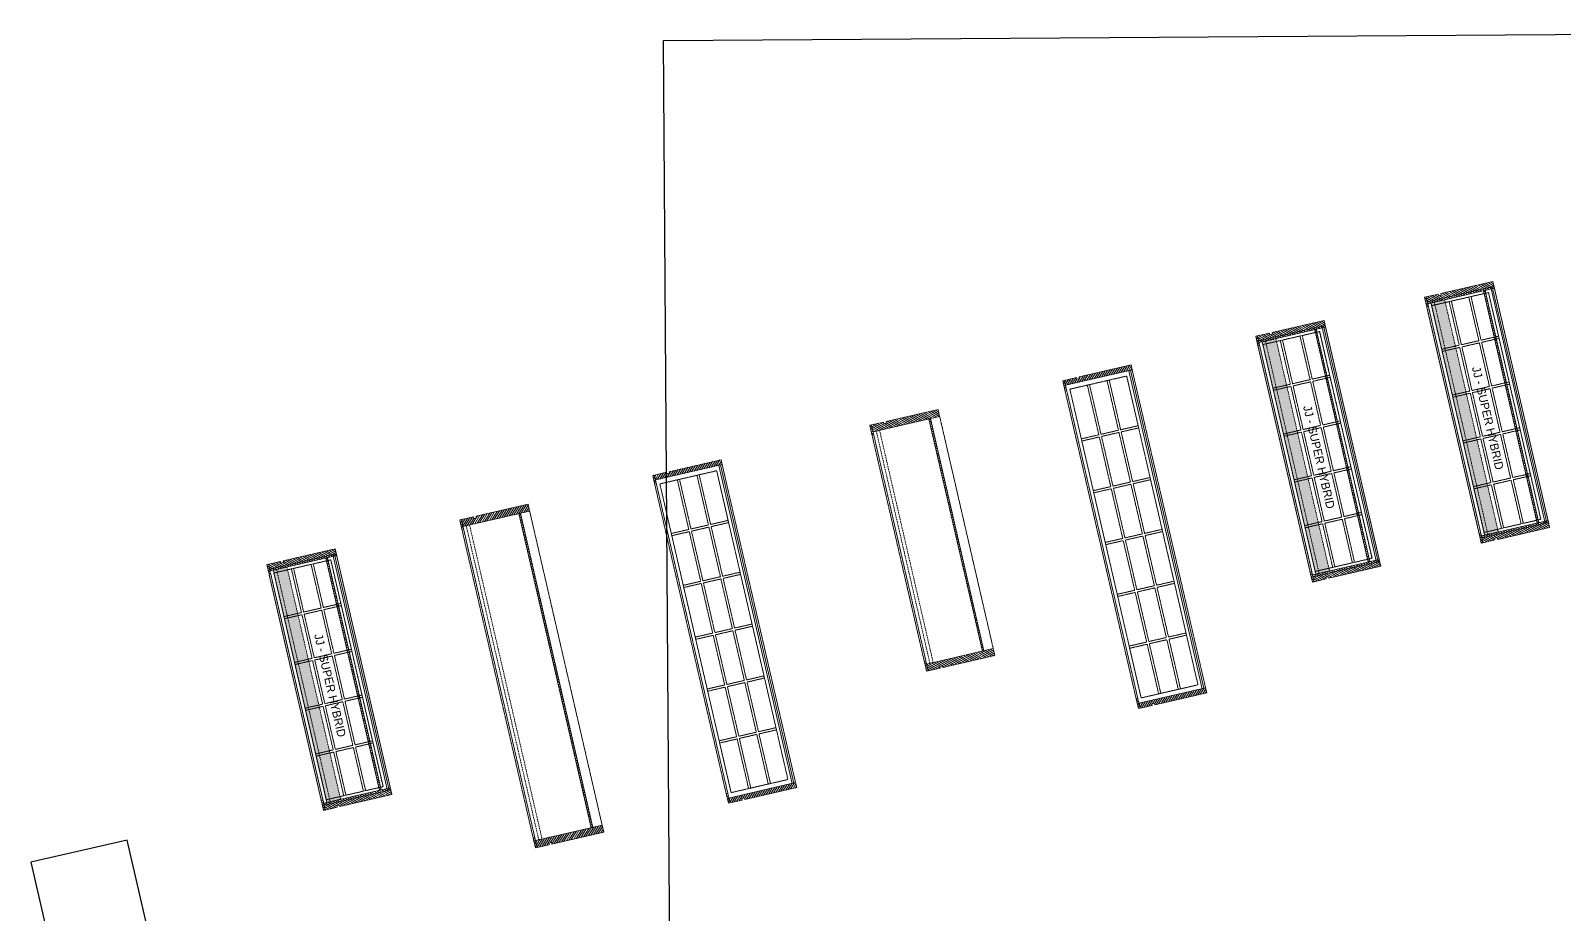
# Model space of a CAD drawing. Header units: metres. Extents: x -9377 to 790, y -6054 to 12194.
# Drawn here: x -9325 to -3855, y 9043 to 12194 of the extents above; entities that cross this region are included whole.
import ezdxf

# ---------------------------------------------------------------- set-up
doc = ezdxf.new("R2010")
doc.units = ezdxf.units.M
doc.linetypes.add('a_p6_plan_L18$0$HIDDEN', pattern=[0.375, 0.25, -0.125])
doc.linetypes.add('ACAD_ISO03W100', pattern=[30, 12, -18])
doc.layers.add('Fixtures', color=3, linetype='Continuous')
doc.layers.add('FloorPlan', color=1, linetype='Continuous')
for name, color, linetype, lineweight in [('I-LK FF&E', 1, 'Continuous', 9), ('LN-ELEVATION-1', 81, 'Continuous', 13), ('LN-ELEVATION-2', 103, 'Continuous', 20), ('LN-ELEVATION-3', 125, 'a_p6_plan_L18$0$HIDDEN', 18), ('LN-ELEVATION-4', 145, 'Continuous', 13), ('LN-HATCH', 251, 'Continuous', 0)]:
    doc.layers.add(name, color=color, linetype=linetype, lineweight=lineweight)
pattern_1 = [(45, (4210046.375, 1706870.74), (-4.4901280605, 4.4901280605), [])]
pattern_2 = [(45, (7858054.0837, 3504049.203), (-4.4901280605, 4.4901280605), [])]
pattern_3 = [(45, (4208834.247, 1706614.74), (-4.4901280605, 4.4901280605), [])]
pattern_4 = [(45, (4209134.247, 1706614.74), (-4.4901280605, 4.4901280605), [])]

# ---------------------------------------------------------------- blocks, each defined once
blk = doc.blocks.new('jj superhybrid 900')
h = blk.add_hatch(color=177)
h.dxf.hatch_style = 1
h.paths.add_polyline_path([(875.3, 74), (25.3, 74), (25.3, 24), (875.3, 24)])
at = {"layer": 'LN-HATCH', "ltscale": 0.5}
h = blk.add_hatch(dxfattribs=at)
h.set_pattern_fill('ANSI31', color=256, scale=50)
h.set_pattern_definition([(45, (912.128, 256), (-4.419417, 4.419417), [])])
h.paths.add_polyline_path([(0.3, 256), (0.3, 66), (6.3, 66), (6.3, 56), (0.3, 56), (0.3, 12), (25.3, 12), (25.3, 256)])
h = blk.add_hatch(dxfattribs=at)
h.set_pattern_fill('ANSI31', color=256, scale=2)
h.set_pattern_definition(pattern_1)
h.paths.add_polyline_path([(875.3, 216), (25.3, 216), (25.3, 222), (875.3, 222)])
h = blk.add_hatch(dxfattribs=at)
h.set_pattern_fill('ANSI31', color=256, scale=2)
h.set_pattern_definition([(45, (4209746.375, 1706870.74), (-4.4901280605, 4.4901280605), [])])
h.paths.add_polyline_path([(900.3, 256), (900.3, 66), (894.3, 66), (894.3, 56), (900.3, 56), (900.3, 12), (875.3, 12), (875.3, 256)])
h = blk.add_hatch(dxfattribs=at)
h.set_pattern_fill('ANSI31', color=256, scale=2)
h.set_pattern_definition(pattern_1)
h.paths.add_polyline_path([(35.3, 12), (35.3, 6), (0.3, 6), (0.3, 12)])
h = blk.add_hatch(dxfattribs=at)
h.set_pattern_fill('ANSI31', color=256, scale=2, angle=180)
h.set_pattern_definition([(225, (-7614274.719, -3007784.385), (4.4901280605, -4.4901280605), [])])
h.paths.add_polyline_path([(865.3, 12), (865.3, 6), (900.3, 6), (900.3, 12)])
at = {"layer": 'LN-ELEVATION-1', "ltscale": 0.5}
for points in [[(0.3, 256), (0.3, 66), (6.3, 66), (6.3, 56), (0.3, 56), (0.3, 12), (18.3, 12), (18.3, 256)], [(0.3, 256), (0.3, 66), (6.3, 66), (6.3, 56), (0.3, 56), (0.3, 12), (25.3, 12), (25.3, 256)], [(18.3, 244), (882.3, 244), (882.3, 250), (18.3, 250)], [(875.3, 216), (25.3, 216), (25.3, 222), (875.3, 222)], [(900.3, 256), (900.3, 66), (894.3, 66), (894.3, 56), (900.3, 56), (900.3, 12), (875.3, 12), (875.3, 256)], [(900.3, 256), (900.3, 66), (894.3, 66), (894.3, 56), (900.3, 56), (900.3, 12), (882.3, 12), (882.3, 256)], [(35.3, 12), (35.3, 6), (0.3, 6), (0.3, 12)], [(35.3, 12), (35.3, 6), (0.3, 6), (0.3, 12)], [(865.3, 12), (865.3, 6), (900.3, 6), (900.3, 12)], [(865.3, 12), (865.3, 6), (900.3, 6), (900.3, 12)]]:
    blk.add_lwpolyline(points, close=True, dxfattribs=at)
at = {"layer": 'LN-ELEVATION-2', "ltscale": 0.5}
blk.add_lwpolyline([(35, 232), (865.3, 232), (865.3, 24), (35, 24)], close=True, dxfattribs=at)
at = {"layer": 'LN-ELEVATION-3', "ltscale": 0.5}
for p, q in [((882.3, 256), (18.3, 256)), ((25.3, 256), (875.3, 256)), ((865.3, 12), (35.3, 12)), ((35.3, 12), (865.3, 12)), ((35.3, 6), (865.3, 6)), ((865.3, 6), (35.3, 6))]:
    blk.add_line(p, q, dxfattribs=at)
at = {"layer": 'LN-ELEVATION-3', "ltscale": 0.5, "transparency": 33554500}
for points in [[(194.9, 232), (35.3, 232), (35.3, 168), (194.9, 168)], [(362.5, 232), (202.9, 232), (202.9, 168), (362.5, 168)], [(530.1, 232), (370.5, 232), (370.5, 168), (530.1, 168)], [(697.7, 232), (538.1, 232), (538.1, 168), (697.7, 168)], [(865.3, 232), (705.7, 232), (705.7, 168), (865.3, 168)], [(194.9, 96), (35.3, 96), (35.3, 160), (194.9, 160)], [(362.5, 96), (202.9, 96), (202.9, 160), (362.5, 160)], [(530.1, 96), (370.5, 96), (370.5, 160), (530.1, 160)], [(697.7, 96), (538.1, 96), (538.1, 160), (697.7, 160)], [(865.3, 96), (705.7, 96), (705.7, 160), (865.3, 160)], [(194.9, 88), (35.3, 88), (35.3, 24), (194.9, 24)], [(362.5, 88), (202.9, 88), (202.9, 24), (362.5, 24)], [(530.1, 88), (370.5, 88), (370.5, 24), (530.1, 24)], [(697.7, 88), (538.1, 88), (538.1, 24), (697.7, 24)], [(865.3, 88), (705.7, 88), (705.7, 24), (865.3, 24)]]:
    blk.add_lwpolyline(points, close=True, dxfattribs=at)
at = {"layer": 'LN-ELEVATION-4', "linetype": 'ACAD_ISO03W100', "ltscale": 0.05}
for points in [[(875.3, 74), (25.3, 74), (25.3, 24), (875.3, 24)], [(25.3, 36), (875.3, 36), (875.3, 24), (25.3, 24)]]:
    blk.add_lwpolyline(points, close=True, dxfattribs=at)
at = {"ltscale": 0.5, "insert": (282.7, 144), "char_height": 30, "attachment_point": 1}
blk.add_mtext_dynamic_manual_height_columns('\\pxt4;JJ - SUPER HYBRID', width=526.835, gutter_width=500, heights=[0], dxfattribs=at)
blk = doc.blocks.new('JJ_SUPER_HYBRID_SMALL_1')
at = {"layer": 'I-LK FF&E'}
blk.add_blockref('JJ SUPERHYBRID 900', (-0.3, -6), dxfattribs=at)
blk = doc.blocks.new('jj 1200')
at = {"layer": 'LN-HATCH', "ltscale": 0.5}
h = blk.add_hatch(dxfattribs=at)
h.set_pattern_fill('ANSI31', color=256, scale=2)
h.set_pattern_definition([(45, (4097187.331, 1708800.267), (-4.4901280605, 4.4901280605), [])])
h.paths.add_polyline_path([(792.1, 220), (792.1, 30), (786.1, 30), (786.1, 20), (792.1, 20), (792.1, -24), (767.1, -24), (767.1, 220)])
h.paths.add_polyline_path([(-382.9, 180), (767.1, 180), (767.1, 186), (-382.9, 186)])
h.paths.add_polyline_path([(757.1, -24), (757.1, -30), (792.1, -30), (792.1, -24)])
h.paths.add_polyline_path([(-407.9, 220), (-407.9, 30), (-401.9, 30), (-401.9, 20), (-407.9, 20), (-407.9, -24), (-382.9, -24), (-382.9, 220)])
h.paths.add_polyline_path([(-372.9, -24), (-372.9, -30), (-407.9, -30), (-407.9, -24)])
at = {"layer": 'LN-ELEVATION-1', "ltscale": 0.5}
for points in [[(-407.9, 220), (-407.9, 30), (-401.9, 30), (-401.9, 20), (-407.9, 20), (-407.9, -24), (-382.9, -24), (-382.9, 220)], [(792.1, 220), (792.1, 30), (786.1, 30), (786.1, 20), (792.1, 20), (792.1, -24), (767.1, -24), (767.1, 220)], [(-382.9, 180), (767.1, 180), (767.1, 186), (-382.9, 186)], [(-372.9, -24), (-372.9, -30), (-407.9, -30), (-407.9, -24)], [(757.1, -24), (757.1, -30), (792.1, -30), (792.1, -24)]]:
    blk.add_lwpolyline(points, close=True, dxfattribs=at)
at = {"layer": 'LN-ELEVATION-3', "ltscale": 0.5}
for p, q in [((767.1, 220), (-382.9, 220)), ((757.1, -24), (-372.9, -24)), ((-372.9, -30), (757.1, -30))]:
    blk.add_line(p, q, dxfattribs=at)
at = {"layer": 'LN-ELEVATION-4', "linetype": 'ACAD_ISO03W100', "ltscale": 0.05}
blk.add_lwpolyline([(767.1, 0), (-382.9, 0), (-382.9, -12), (767.1, -12)], close=True, dxfattribs=at)
blk = doc.blocks.new('JJ_FIXTURE_LARGE_1')
at = {"layer": 'I-LK FF&E', "xscale": -1}
blk.add_blockref('JJ 1200', (792.1, 30), dxfattribs=at)
blk = doc.blocks.new('12mm vc plan')
at = {"layer": 'LN-HATCH', "ltscale": 0.5}
h = blk.add_hatch(dxfattribs=at)
h.set_pattern_fill('ANSI31', color=256, scale=2)
h.set_pattern_definition([(45, (3760859.753, 1795248.936), (-4.490128061, 4.490128061), [])])
h.paths.add_polyline_path([(-1200, 250), (-1200, 60), (-1194, 60), (-1194, 50), (-1200, 50), (-1200, 6), (-1182, 6), (-1182, 250)])
h = blk.add_hatch(dxfattribs=at)
h.set_pattern_fill('ANSI31', color=256, scale=2)
h.set_pattern_definition(pattern_2)
h.paths.add_polyline_path([(0, 250), (0, 60), (-6, 60), (-6, 50), (0, 50), (0, 6), (-18, 6), (-18, 250)])
h = blk.add_hatch(dxfattribs=at)
h.set_pattern_fill('ANSI31', color=256, scale=2)
h.set_pattern_definition([(45, (7858047.0837, 3504049.203), (-4.4901280605, 4.4901280605), [])])
h.paths.add_polyline_path([(-1165, 6), (-1165, 0), (-1200, 0), (-1200, 6)])
h = blk.add_hatch(dxfattribs=at)
h.set_pattern_fill('ANSI31', color=256, scale=2)
h.set_pattern_definition(pattern_2)
h.paths.add_polyline_path([(-28, 6), (-28, 0), (0, 0), (0, 6)])
at = {"layer": 'LN-ELEVATION-1', "ltscale": 0.5}
for points in [[(-1200, 250), (-1200, 60), (-1194, 60), (-1194, 50), (-1200, 50), (-1200, 6), (-1182, 6), (-1182, 250)], [(-18, 238), (-1182, 238), (-1182, 244), (-18, 244)], [(0, 250), (0, 60), (-6, 60), (-6, 50), (0, 50), (0, 6), (-18, 6), (-18, 250)], [(-1165, 6), (-1165, 0), (-1200, 0), (-1200, 6)], [(-35, 6), (-35, 0), (0, 0), (0, 6)]]:
    blk.add_lwpolyline(points, close=True, dxfattribs=at)
at = {"layer": 'LN-ELEVATION-3', "ltscale": 0.5}
for p, q in [((-1182, 250), (-18, 250)), ((-1165, 6), (-35, 6)), ((-35, 0), (-1165, 0))]:
    blk.add_line(p, q, dxfattribs=at)
for points in [[(-1165, 226), (-35, 226), (-35, 18), (-1165, 18)], [(-1165, 226), (-983.3, 226), (-983.3, 162), (-1165, 162)], [(-975.3, 226), (-793.7, 226), (-793.7, 162), (-975.3, 162)], [(-785.7, 226), (-604, 226), (-604, 162), (-785.7, 162)], [(-596, 226), (-414.3, 226), (-414.3, 162), (-596, 162)], [(-406.3, 226), (-224.7, 226), (-224.7, 162), (-406.3, 162)], [(-216.7, 226), (-35, 226), (-35, 162), (-216.7, 162)], [(-1165, 90), (-983.3, 90), (-983.3, 154), (-1165, 154)], [(-975.3, 154), (-793.7, 154), (-793.7, 90), (-975.3, 90)], [(-785.7, 154), (-604, 154), (-604, 90), (-785.7, 90)], [(-596, 154), (-414.3, 154), (-414.3, 90), (-596, 90)], [(-406.3, 154), (-224.7, 154), (-224.7, 90), (-406.3, 90)], [(-216.7, 154), (-35, 154), (-35, 90), (-216.7, 90)], [(-1165, 82), (-983.3, 82), (-983.3, 18), (-1165, 18)], [(-975.3, 82), (-793.7, 82), (-793.7, 18), (-975.3, 18)], [(-785.7, 82), (-604, 82), (-604, 18), (-785.7, 18)], [(-596, 82), (-414.3, 82), (-414.3, 18), (-596, 18)], [(-406.3, 82), (-224.7, 82), (-224.7, 18), (-406.3, 18)], [(-216.7, 82), (-35, 82), (-35, 18), (-216.7, 18)]]:
    blk.add_lwpolyline(points, close=True, dxfattribs=at)
blk = doc.blocks.new('VC_FIXTURE_LARGE_1')
at = {"layer": 'I-LK FF&E', "xscale": -1}
blk.add_blockref('12MM VC PLAN', (0, 0), dxfattribs=at)
blk = doc.blocks.new('jj 900')
at = {"layer": 'LN-HATCH', "ltscale": 0.5}
h = blk.add_hatch(dxfattribs=at)
h.set_pattern_fill('ANSI31', color=256, scale=50)
h.set_pattern_definition([(45, (0, 0), (-4.419417, 4.419417), [])])
h.paths.add_polyline_path([(-911.8, 0), (-911.8, -190), (-905.8, -190), (-905.8, -200), (-911.8, -200), (-911.8, -244), (-886.8, -244), (-886.8, 0)])
h = blk.add_hatch(dxfattribs=at)
h.set_pattern_fill('ANSI31', color=256, scale=2)
h.set_pattern_definition(pattern_3)
h.paths.add_polyline_path([(-11.8, 0), (-11.8, -190), (-17.8, -190), (-17.8, -200), (-11.8, -200), (-11.8, -244), (-36.8, -244), (-36.8, 0)])
h = blk.add_hatch(dxfattribs=at)
h.set_pattern_fill('ANSI31', color=256, scale=2)
h.set_pattern_definition(pattern_4)
h.paths.add_polyline_path([(-36.8, -40), (-886.8, -40), (-886.8, -34), (-36.8, -34)])
h = blk.add_hatch(dxfattribs=at)
h.set_pattern_fill('ANSI31', color=256, scale=2)
h.set_pattern_definition(pattern_4)
h.paths.add_polyline_path([(-876.8, -244), (-876.8, -250), (-911.8, -250), (-911.8, -244)])
h = blk.add_hatch(dxfattribs=at)
h.set_pattern_fill('ANSI31', color=256, scale=2)
h.set_pattern_definition(pattern_3)
h.paths.add_polyline_path([(-46.8, -244), (-46.8, -250), (-11.8, -250), (-11.8, -244)])
at = {"layer": 'LN-ELEVATION-1', "ltscale": 0.5}
for points in [[(-911.8, 0), (-911.8, -190), (-905.8, -190), (-905.8, -200), (-911.8, -200), (-911.8, -244), (-886.8, -244), (-886.8, 0)], [(-11.8, 0), (-11.8, -190), (-17.8, -190), (-17.8, -200), (-11.8, -200), (-11.8, -244), (-36.8, -244), (-36.8, 0)], [(-36.8, -40), (-886.8, -40), (-886.8, -34), (-36.8, -34)], [(-876.8, -244), (-876.8, -250), (-911.8, -250), (-911.8, -244)], [(-46.8, -244), (-46.8, -250), (-11.8, -250), (-11.8, -244)]]:
    blk.add_lwpolyline(points, close=True, dxfattribs=at)
at = {"layer": 'LN-ELEVATION-3', "ltscale": 0.5}
for p, q in [((-886.8, 0), (-36.8, 0)), ((-876.8, -244), (-46.8, -244)), ((-46.8, -250), (-876.8, -250))]:
    blk.add_line(p, q, dxfattribs=at)
at = {"layer": 'LN-ELEVATION-4', "linetype": 'ACAD_ISO03W100', "ltscale": 0.05}
blk.add_lwpolyline([(-886.8, -220), (-36.8, -220), (-36.8, -232), (-886.8, -232)], close=True, dxfattribs=at)
blk = doc.blocks.new('JJ_FIXTURE_MEDIUM_1')
at = {"layer": 'I-LK FF&E'}
blk.add_blockref('JJ 900', (911.8, 250), dxfattribs=at)
blk = doc.blocks.new('VC_FIXTURE_LARGE_2')
at = {"layer": 'I-LK FF&E', "xscale": -1}
blk.add_blockref('12MM VC PLAN', (0, 0), dxfattribs=at)
blk = doc.blocks.new('JJ_SUPER_HYBRID_SMALL_2')
at = {"layer": 'I-LK FF&E'}
blk.add_blockref('JJ SUPERHYBRID 900', (-0.3, -6), dxfattribs=at)
blk = doc.blocks.new('JJ_SUPER_HYBRID_SMALL_3')
at = {"layer": 'I-LK FF&E'}
blk.add_blockref('JJ SUPERHYBRID 900', (-0.3, -6), dxfattribs=at)

msp = doc.modelspace()

# ---------------------------------------------------------------- linework, layer by layer
at = {"layer": 'Fixtures'}
msp.add_lwpolyline([(-9325.2, 9228.4), (-9029.4, 7947.3), (-8685.3, 8026.7), (-8981.1, 9307.9)], close=True, dxfattribs=at)
at = {"layer": 'FloorPlan'}
msp.add_lwpolyline([(-6948, -5385.9), (-7046.8, 9061.9), (-7068, 12159.3), (-7068, 12159.3), (-1945.5, 12194.3), (-1945.5, 12194.3), (-1872.4, 1516.8), (-1825, -5416.1), (-1825, -5416.1), (-2170.6, -5987.7), (-6558.7, -6017.7), (-6948, -5385.9)], close=True, dxfattribs=at)

# ---------------------------------------------------------------- block references
at = {"rotation": -77}
for name, p in [('JJ_SUPER_HYBRID_SMALL_3', (-4353.8, 11243.7)), ('JJ_SUPER_HYBRID_SMALL_2', (-4955.9, 11104.7)), ('VC_FIXTURE_LARGE_2', (-5644.2, 10945.8)), ('JJ_FIXTURE_MEDIUM_1', (-6332.4, 10786.9)), ('VC_FIXTURE_LARGE_1', (-7106.6, 10608.1)), ('JJ_FIXTURE_LARGE_1', (-7794.8, 10449.3)), ('JJ_SUPER_HYBRID_SMALL_1', (-8483, 10290.4))]:
    msp.add_blockref(name, p, dxfattribs=at)

doc.saveas('drawing.dxf')
